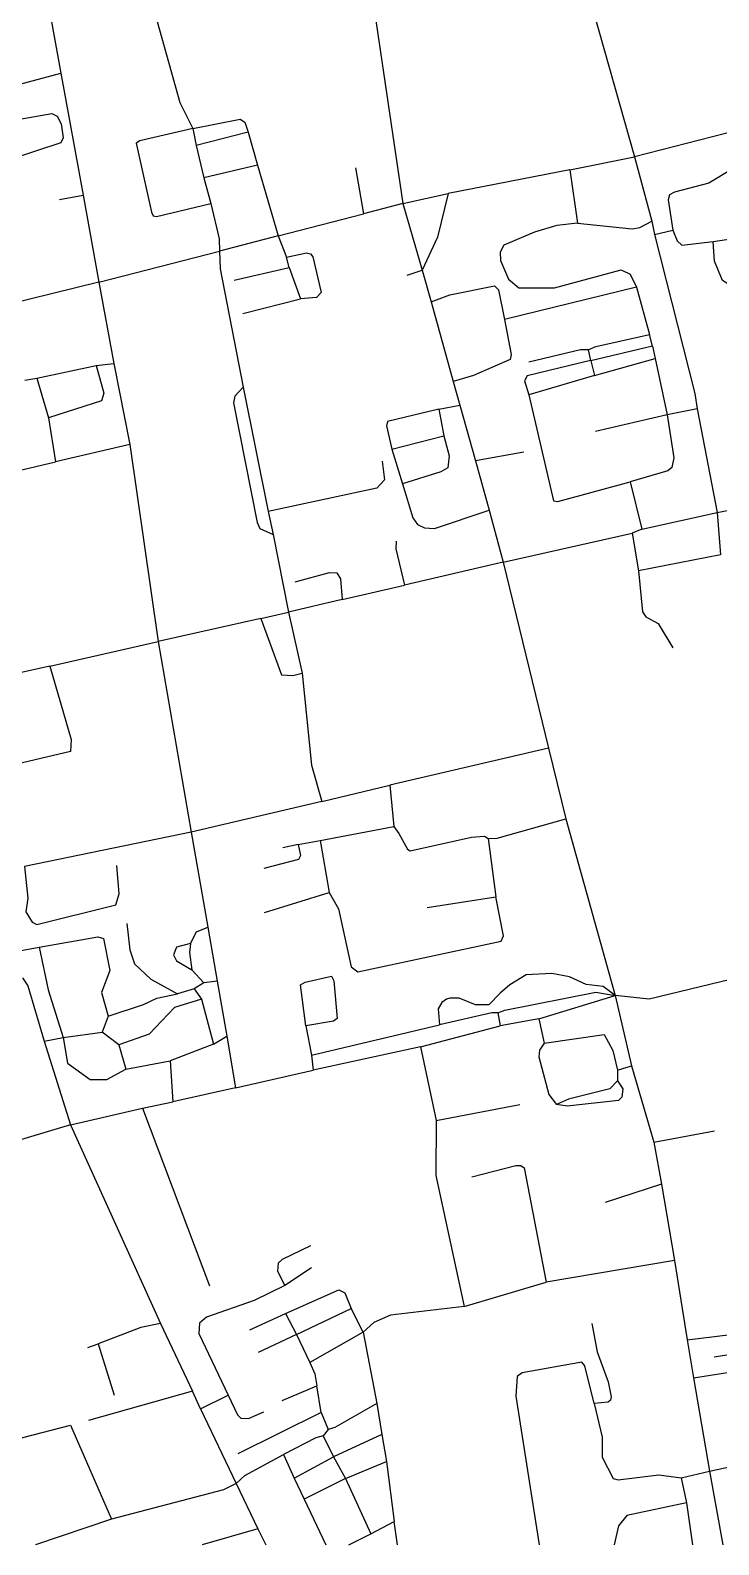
# Model space of a CAD drawing. Header units: inches. Extents: x 13511338 to 13518818, y 3653594 to 3658094.
# Drawn here: x 13514192 to 13515166, y 3653594 to 3655736 of the extents above; entities that cross this region are included whole.
import ezdxf

# ---------------------------------------------------------------- set-up
doc = ezdxf.new("R2010")
doc.units = ezdxf.units.IN
doc.header["$MEASUREMENT"] = 0

msp = doc.modelspace()

# ---------------------------------------------------------------- linework, layer by layer
for points in [[(13514658.3, 3655903.6), (13514719.4, 3655491.3)], [(13514962, 3655857.8), (13515047.3, 3655557.4)], [(13514211.4, 3655808.5), (13514235.5, 3655675.7)], [(13514352.7, 3655816.6), (13514403.8, 3655634.2), (13514422, 3655597.5)], [(13514143.3, 3655651.1), (13514235.5, 3655675.7)], [(13514235.5, 3655675.7), (13514266.9, 3655502.8)], [(13515360, 3655637.4), (13515047.3, 3655557.4)], [(13514150.4, 3655605.8), (13514222.4, 3655618.3), (13514229.9, 3655614.7), (13514235.7, 3655603.9), (13514238.7, 3655584.2), (13514235.5, 3655577.1), (13514162.2, 3655552.8)], [(13514422, 3655597.5), (13514489.1, 3655610.4), (13514495.5, 3655606.2), (13514500.4, 3655592.2)], [(13514422, 3655597.5), (13514347.2, 3655579.6), (13514341.7, 3655576.3), (13514363.5, 3655479), (13514366.2, 3655473.8), (13514370.8, 3655472.9), (13514447.4, 3655491.1)], [(13514422, 3655597.5), (13514426.8, 3655573.2)], [(13514500.4, 3655592.2), (13514426.8, 3655573.2)], [(13514500.4, 3655592.2), (13514513.6, 3655545.3)], [(13514426.8, 3655573.2), (13514437.6, 3655527.3)], [(13514513.6, 3655545.3), (13514437.6, 3655527.3)], [(13514513.6, 3655545.3), (13514542.7, 3655445.4)], [(13514955.8, 3655539), (13515047.3, 3655557.4)], [(13515047.3, 3655557.4), (13515071.7, 3655466.2)], [(13514437.6, 3655527.3), (13514447.4, 3655491.1)], [(13514652.2, 3655541.6), (13514663.4, 3655476.5)], [(13514955.8, 3655539), (13514783.3, 3655505.5)], [(13514955.8, 3655539), (13514966.4, 3655463.2)], [(13515186.9, 3655540.9), (13515152.5, 3655520), (13515103.7, 3655507.2), (13515096.7, 3655503.4), (13515094.6, 3655496.2), (13515101.4, 3655453.3)], [(13514233.5, 3655496.7), (13514266.9, 3655502.8)], [(13514266.9, 3655502.8), (13514289.2, 3655379.9)], [(13514719.4, 3655491.3), (13514783.3, 3655505.5)], [(13514783.3, 3655505.5), (13514768.4, 3655443.7), (13514746.6, 3655396.7)], [(13514447.4, 3655491.1), (13514459.5, 3655441.4), (13514459.9, 3655423.9)], [(13514719.4, 3655491.3), (13514663.4, 3655476.5)], [(13514719.4, 3655491.3), (13514746.6, 3655396.7)], [(13515409.8, 3655481.2), (13515413.5, 3655447.1), (13515408, 3655426.3), (13515403.9, 3655421.4), (13515212, 3655375), (13515184.2, 3655374), (13515171.5, 3655382.4), (13515160.4, 3655409.7), (13515158.6, 3655437.5)], [(13514542.7, 3655445.4), (13514663.4, 3655476.5)], [(13514966.4, 3655463.2), (13514937.2, 3655460.1), (13514905.8, 3655450.4), (13514862.4, 3655432.3), (13514857, 3655422.5), (13514857.6, 3655410.7), (13514868.8, 3655384), (13514883.4, 3655371.8), (13514934.1, 3655371.8), (13515028.1, 3655397.2), (13515041, 3655391.4), (13515049.7, 3655372.7)], [(13514966.4, 3655463.2), (13515043.9, 3655455.5), (13515054.6, 3655457.3), (13515071.7, 3655466.2)], [(13515071.7, 3655466.2), (13515075.6, 3655447.4)], [(13514542.7, 3655445.4), (13514459.9, 3655423.9)], [(13514542.7, 3655445.4), (13514554.8, 3655415.3)], [(13515075.6, 3655447.4), (13515101.4, 3655453.3)], [(13515075.6, 3655447.4), (13515132.4, 3655222.5), (13515135.8, 3655200.9)], [(13515101.4, 3655453.3), (13515107.3, 3655438.2), (13515114.2, 3655432.3), (13515158.6, 3655437.5)], [(13515158.6, 3655437.5), (13515211.8, 3655445.2)], [(13514289.2, 3655379.9), (13514459.9, 3655423.9)], [(13514459.9, 3655423.9), (13514460.9, 3655398.6), (13514493.4, 3655231.2)], [(13514554.8, 3655415.3), (13514582.9, 3655421.4), (13514588.5, 3655420.1), (13514591.7, 3655415.9), (13514603.5, 3655365.1), (13514596.9, 3655358.3), (13514574.6, 3655356.1)], [(13514480.7, 3655382.6), (13514558.6, 3655400.4)], [(13514558.6, 3655400.4), (13514554.8, 3655415.3)], [(13514558.6, 3655400.4), (13514574.6, 3655356.1)], [(13514725.2, 3655389.6), (13514746.6, 3655396.7)], [(13514746.6, 3655396.7), (13514759.5, 3655351.9)], [(13514289.2, 3655379.9), (13514158.8, 3655347.8)], [(13514289.2, 3655379.9), (13514310.1, 3655265)], [(13514759.5, 3655351.9), (13514785.8, 3655361.9), (13514849.1, 3655374.9), (13514854.6, 3655369), (13514863.2, 3655327.3)], [(13514492.7, 3655335.6), (13514574.6, 3655356.1)], [(13515049.7, 3655372.7), (13514863.2, 3655327.3)], [(13515049.7, 3655372.7), (13515068.4, 3655305.8)], [(13514759.5, 3655351.9), (13514790.4, 3655239.4)], [(13514863.2, 3655327.3), (13514872.4, 3655277.7), (13514871, 3655270.6), (13514819.1, 3655247.8), (13514790.4, 3655239.4)], [(13514981.7, 3655284.1), (13514992.3, 3655289), (13515068.4, 3655305.8)], [(13515072.7, 3655289.4), (13514985.2, 3655268.6)], [(13515072.7, 3655289.4), (13515068.4, 3655305.8)], [(13515072.7, 3655289.4), (13515076.3, 3655272.1)], [(13514984.7, 3655269.1), (13514895, 3655247.3), (13514891.4, 3655240.5), (13514897.7, 3655220.6)], [(13514981.7, 3655284.1), (13514970.9, 3655284.1), (13514897.7, 3655266.6)], [(13514981.7, 3655284.1), (13514984.7, 3655269.1)], [(13514984.7, 3655269.1), (13514985.2, 3655268.6)], [(13514985.2, 3655268.6), (13514990.6, 3655247.8)], [(13514990.6, 3655247.8), (13515076.3, 3655272.1)], [(13515076.3, 3655272.1), (13515093.1, 3655192.2)], [(13514201.4, 3655244.3), (13514285.1, 3655262.1)], [(13514285.1, 3655262.1), (13514296.1, 3655222.7), (13514292.9, 3655211.9), (13514218, 3655188)], [(13514285.1, 3655262.1), (13514310.1, 3655265)], [(13514310.1, 3655265), (13514333.1, 3655150.3)], [(13514990.6, 3655247.8), (13514897.7, 3655220.6)], [(13514184.5, 3655241.2), (13514201.4, 3655244.3)], [(13514201.4, 3655244.3), (13514218, 3655188)], [(13514493.4, 3655231.2), (13514481.5, 3655218.7), (13514479.8, 3655209.1), (13514513.1, 3655040.1), (13514517.1, 3655031.2), (13514535.7, 3655023)], [(13514493.4, 3655231.2), (13514528.5, 3655055.5)], [(13514790.4, 3655239.4), (13514799.9, 3655206.1)], [(13514770, 3655200), (13514799.9, 3655206.1)], [(13514799.9, 3655206.1), (13514822, 3655127)], [(13514897.7, 3655220.6), (13514932.7, 3655070.3), (13514938.8, 3655069.5), (13515041.1, 3655097.2)], [(13514218, 3655188), (13514228, 3655125.6)], [(13514770, 3655200), (13514697.7, 3655182.8), (13514696.2, 3655176.6), (13514703.6, 3655143.6)], [(13514770, 3655200), (13514777.3, 3655162.6)], [(13515093.1, 3655192.2), (13514991.7, 3655168.6)], [(13515093.1, 3655192.2), (13515102.6, 3655131.2), (13515100, 3655117.8), (13515094.1, 3655113.2), (13515041.1, 3655097.2)], [(13515135.8, 3655200.9), (13515093.1, 3655192.2)], [(13515135.8, 3655200.9), (13515164.3, 3655053.8)], [(13514703.6, 3655143.6), (13514777.3, 3655162.6)], [(13514777.3, 3655162.6), (13514784.9, 3655134), (13514782.8, 3655117.3), (13514772.9, 3655111.6), (13514718.6, 3655094.6)], [(13514333.1, 3655150.3), (13514228, 3655125.6)], [(13514333.1, 3655150.3), (13514373, 3654871.6)], [(13514703.6, 3655143.6), (13514718.6, 3655094.6)], [(13514890.7, 3655139.6), (13514822, 3655127)], [(13514135.8, 3655104.1), (13514228, 3655125.6)], [(13514690.2, 3655126.6), (13514693.1, 3655100.3), (13514682.5, 3655088.5), (13514528.5, 3655055.5)], [(13514822, 3655127), (13514841.3, 3655057.2)], [(13515041.1, 3655097.2), (13515057.7, 3655030.6)], [(13514718.6, 3655094.6), (13514733.2, 3655046.6), (13514739.9, 3655036.9), (13514749.7, 3655032.2), (13514764.2, 3655031.5), (13514841.3, 3655057.2)], [(13515164.3, 3655053.8), (13515267.7, 3655075)], [(13514528.5, 3655055.5), (13514535.7, 3655023)], [(13514841.3, 3655057.2), (13514861.4, 3654983.7)], [(13515057.7, 3655030.6), (13515164.3, 3655053.8)], [(13515164.3, 3655053.8), (13515168.7, 3654994.3)], [(13514535.7, 3655023), (13514557.7, 3654913)], [(13514710, 3655013.7), (13514709.4, 3655002.7), (13514721.7, 3654951.3)], [(13514861.4, 3654983.7), (13515043.7, 3655024.6)], [(13515057.7, 3655030.6), (13515043.7, 3655024.6)], [(13515043.7, 3655024.6), (13515052.7, 3654971.6)], [(13515168.7, 3654994.3), (13515052.7, 3654971.6)], [(13514566.7, 3654956.1), (13514615.4, 3654969.1), (13514626.1, 3654968.8), (13514631.1, 3654960.1), (13514633.3, 3654931)], [(13514861.4, 3654983.7), (13514721.7, 3654951.3)], [(13514861.4, 3654983.7), (13514925.6, 3654720.4)], [(13515052.7, 3654971.6), (13515058.3, 3654913.6), (13515063.3, 3654906.3), (13515080.5, 3654896.9), (13515101.2, 3654862.6)], [(13514633.3, 3654931), (13514721.7, 3654951.3)], [(13514633.3, 3654931), (13514557.7, 3654913)], [(13514518.3, 3654904.3), (13514373, 3654871.6)], [(13514518.3, 3654904.3), (13514557.7, 3654913)], [(13514518.3, 3654904.3), (13514547.5, 3654824.4), (13514563.6, 3654823.2), (13514577, 3654826.9)], [(13514557.7, 3654913), (13514577, 3654826.9)], [(13514219.9, 3654836.8), (13514373, 3654871.6)], [(13514373, 3654871.6), (13514419.6, 3654602)], [(13514219.9, 3654836.8), (13514086.1, 3654806.8)], [(13514219.9, 3654836.8), (13514250.1, 3654733.1), (13514249.1, 3654716.1), (13514148.3, 3654692.1), (13514140.4, 3654697.8), (13514132.4, 3654729.7), (13514123.9, 3654731.3), (13514106.1, 3654728.1)], [(13514577, 3654826.9), (13514589.8, 3654696.7), (13514604.6, 3654645.3)], [(13514925.6, 3654720.4), (13514701, 3654668.1)], [(13514925.6, 3654720.4), (13514949.9, 3654620.5)], [(13514604.6, 3654645.3), (13514701, 3654668.1)], [(13514701, 3654668.1), (13514706.4, 3654609.9)], [(13514604.6, 3654645.3), (13514419.6, 3654602)], [(13514602.3, 3654590.2), (13514706.4, 3654609.9)], [(13514706.4, 3654609.9), (13514713.7, 3654600), (13514726.1, 3654577.9), (13514729.7, 3654575.3), (13514816.3, 3654594.9), (13514834.8, 3654596.1), (13514840.2, 3654592.9)], [(13514840.2, 3654592.9), (13514852.6, 3654593.3), (13514949.9, 3654620.5)], [(13514949.9, 3654620.5), (13515019.9, 3654370.5)], [(13514419.6, 3654602), (13514183.7, 3654553)], [(13514419.6, 3654602), (13514443.1, 3654467.3)], [(13514571, 3654584.5), (13514574.3, 3654568.8), (13514571.8, 3654563.3), (13514522.7, 3654550.6)], [(13514571, 3654584.5), (13514549.7, 3654579.6)], [(13514571, 3654584.5), (13514602.3, 3654590.2)], [(13514602.3, 3654590.2), (13514614.9, 3654516.3)], [(13514840.2, 3654592.9), (13514850.7, 3654510.2)], [(13514183.7, 3654553), (13514188.6, 3654508.4), (13514185.6, 3654489.1), (13514194.6, 3654474.6), (13514201.2, 3654471.1), (13514313.3, 3654499.1), (13514317.7, 3654514.5), (13514314.7, 3654554.6)], [(13514523.7, 3654488.1), (13514614.9, 3654516.3)], [(13514614.9, 3654516.3), (13514628.1, 3654493.1), (13514646.2, 3654411.4), (13514655.5, 3654404), (13514858.4, 3654447.4), (13514861.5, 3654455), (13514850.7, 3654510.2)], [(13514753.7, 3654495.1), (13514850.7, 3654510.2)], [(13514204.8, 3654439.3), (13514287.6, 3654453.7), (13514295.7, 3654451.5), (13514304.5, 3654405.9), (13514293, 3654375.2), (13514302.4, 3654341.6)], [(13514328.7, 3654472.6), (13514333, 3654435.3), (13514339.5, 3654415.3), (13514362.7, 3654393.7), (13514400.5, 3654372.9)], [(13514418.9, 3654444.2), (13514427.1, 3654460.7), (13514443.1, 3654467.3)], [(13514443.1, 3654467.3), (13514456.4, 3654391.2)], [(13514176.2, 3654434.1), (13514204.8, 3654439.3)], [(13514204.8, 3654439.3), (13514217.5, 3654378.7), (13514238.8, 3654311.3)], [(13514418.9, 3654444.2), (13514398.9, 3654439.1), (13514394.9, 3654428.4), (13514399.1, 3654419.9), (13514420.8, 3654407)], [(13514418.9, 3654444.2), (13514417.4, 3654431.6), (13514420.8, 3654407)], [(13514181.2, 3654395.6), (13514188.7, 3654384.4), (13514211.7, 3654306.1)], [(13514420.8, 3654407), (13514437.7, 3654388.6)], [(13514437.7, 3654388.6), (13514424.2, 3654380.1)], [(13514456.4, 3654391.2), (13514437.7, 3654388.6)], [(13514456.4, 3654391.2), (13514470.2, 3654313.4)], [(13514582.2, 3654328), (13514574.3, 3654385.7), (13514581.2, 3654389.7), (13514618.1, 3654397.9), (13514621.5, 3654391.6), (13514626.3, 3654338), (13514621.1, 3654334.5), (13514582.2, 3654328)], [(13515019.9, 3654370.5), (13515002.6, 3654383.5), (13514978.5, 3654386.3), (13514955, 3654396.9), (13514930.1, 3654401.9), (13514893.8, 3654400), (13514870.8, 3654385.6), (13514857, 3654373.8), (13514841, 3654357.4), (13514822.3, 3654357.3), (13514799, 3654367), (13514786, 3654367.1), (13514781.3, 3654365.7), (13514774.4, 3654360.9), (13514769.4, 3654352), (13514771.1, 3654329.2)], [(13515241.4, 3654407.4), (13515067.8, 3654365.4), (13515019.9, 3654370.5)], [(13514302.4, 3654341.6), (13514352.1, 3654357.9), (13514371.2, 3654367), (13514400.5, 3654372.9)], [(13514424.2, 3654380.1), (13514400.5, 3654372.9)], [(13514424.2, 3654380.1), (13514434.5, 3654365.5)], [(13514853.7, 3654346.1), (13514863.8, 3654349.9), (13514992.5, 3654375.5), (13515019.9, 3654370.5)], [(13514911.6, 3654337.9), (13515019.9, 3654370.5)], [(13515019.9, 3654370.5), (13515042.9, 3654271.3)], [(13514434.5, 3654365.5), (13514396.3, 3654353.8), (13514360.4, 3654316.1), (13514317.2, 3654301.1)], [(13514434.5, 3654365.5), (13514451.3, 3654301.7)], [(13514853.7, 3654346.1), (13514845.2, 3654346), (13514771.1, 3654329.2)], [(13514853.7, 3654346.1), (13514857.2, 3654327.6)], [(13514302.4, 3654341.6), (13514293.9, 3654318.7)], [(13514582.2, 3654328), (13514590.2, 3654286.1)], [(13514590.2, 3654286.1), (13514771.1, 3654329.2)], [(13514744.3, 3654298.1), (13514857.2, 3654327.6)], [(13514911.6, 3654337.9), (13514857.2, 3654327.6)], [(13514911.6, 3654337.9), (13514919.4, 3654303.1)], [(13514211.7, 3654306.1), (13514238.8, 3654311.3)], [(13514211.7, 3654306.1), (13514248.8, 3654187.9)], [(13514238.8, 3654311.3), (13514293.9, 3654318.7)], [(13514238.8, 3654311.3), (13514244.7, 3654274.9), (13514276.7, 3654251.7), (13514300.6, 3654251.7), (13514327.4, 3654266.5)], [(13514317.2, 3654301.1), (13514293.9, 3654318.7)], [(13514451.3, 3654301.7), (13514470.2, 3654313.4)], [(13514470.2, 3654313.4), (13514482.7, 3654240)], [(13514919.4, 3654303.1), (13514912.6, 3654293.6), (13514911.7, 3654284.1), (13514926, 3654230.6), (13514936.9, 3654216.5)], [(13514919.4, 3654303.1), (13515004.2, 3654315.5), (13515016.5, 3654293.1), (13515023.2, 3654265.1)], [(13514317.2, 3654301.1), (13514327.4, 3654266.5)], [(13514451.3, 3654301.7), (13514390.1, 3654278.5)], [(13514590.2, 3654286.1), (13514592.2, 3654265.1)], [(13514744.3, 3654298.1), (13514592.2, 3654265.1)], [(13514744.3, 3654298.1), (13514766.5, 3654193.7)], [(13514327.4, 3654266.5), (13514390.1, 3654278.5)], [(13514390.1, 3654278.5), (13514393.8, 3654220.3)], [(13514482.7, 3654240), (13514592.2, 3654265.1)], [(13515023.2, 3654265.1), (13515042.9, 3654271.3)], [(13515023.2, 3654265.1), (13515023.2, 3654250.1)], [(13515042.9, 3654271.3), (13515074.4, 3654163.2)], [(13514482.7, 3654240), (13514393.8, 3654220.3)], [(13515023.2, 3654250.1), (13515012.3, 3654238.8), (13514953.8, 3654224), (13514936.9, 3654216.5)], [(13515023.2, 3654250.1), (13515030.6, 3654238.9), (13515029.3, 3654226.9), (13515024.6, 3654222.4), (13514951.6, 3654214), (13514936.9, 3654216.5)], [(13514350.9, 3654211.4), (13514393.8, 3654220.3)], [(13514248.8, 3654187.9), (13514350.9, 3654211.4)], [(13514350.9, 3654211.4), (13514445.7, 3653960.1)], [(13514766.5, 3654193.7), (13514884.7, 3654216.6)], [(13514248.8, 3654187.9), (13514111.9, 3654146.7)], [(13514248.8, 3654187.9), (13514376.2, 3653906.5)], [(13514766.5, 3654193.7), (13514766.1, 3654115.9), (13514806.1, 3653930.8)], [(13515074.4, 3654163.2), (13515160.1, 3654179.2)], [(13515074.4, 3654163.2), (13515085.2, 3654104)], [(13514816.7, 3654114.1), (13514879.3, 3654130.4), (13514886.1, 3654130.4), (13514891.1, 3654127), (13514922.3, 3653965.2)], [(13515085.2, 3654104), (13515005.7, 3654078.1)], [(13515085.2, 3654104), (13515103.7, 3653995.8)], [(13514588.7, 3654016.6), (13514548.6, 3653997.2), (13514542.8, 3653992.1), (13514541.7, 3653980.6), (13514552.2, 3653960.6)], [(13514590.2, 3653985.6), (13514552.2, 3653960.6)], [(13515103.7, 3653995.8), (13514922.3, 3653965.2)], [(13515103.7, 3653995.8), (13515121.8, 3653883.8)], [(13514552.2, 3653960.6), (13514509.1, 3653939.2), (13514441.6, 3653915.7), (13514431.5, 3653907.2), (13514430.7, 3653892.6), (13514472, 3653805.5)], [(13514806.1, 3653930.8), (13514922.3, 3653965.2)], [(13514553.1, 3653921), (13514628.7, 3653954.4), (13514637, 3653949.9), (13514646.1, 3653928)], [(13514502.7, 3653897.6), (13514553.1, 3653921)], [(13514553.1, 3653921), (13514568.7, 3653891.3)], [(13514568.7, 3653891.3), (13514646.1, 3653928)], [(13514663.1, 3653894.5), (13514646.1, 3653928)], [(13514806.1, 3653930.8), (13514701.8, 3653918.7), (13514678.2, 3653908), (13514663.1, 3653894.5)], [(13514376.2, 3653906.5), (13514348.6, 3653901.2), (13514288, 3653878)], [(13514376.2, 3653906.5), (13514421.8, 3653811.1)], [(13514986.7, 3653906.6), (13514994.1, 3653866.6), (13515010, 3653824.1), (13515014.2, 3653802.8), (13515013.2, 3653798.1), (13515009.8, 3653795.6), (13514990, 3653793.4)], [(13514273.7, 3653872.6), (13514288, 3653878)], [(13514288, 3653878), (13514310.7, 3653805.1)], [(13514568.7, 3653891.3), (13514514.7, 3653865.6)], [(13514568.7, 3653891.3), (13514587.8, 3653851.7)], [(13514663.1, 3653894.5), (13514587.8, 3653851.7)], [(13514663.1, 3653894.5), (13514682.4, 3653793.7)], [(13515121.8, 3653883.8), (13515202.7, 3653893.6)], [(13515121.8, 3653883.8), (13515130.6, 3653829.7)], [(13515159.7, 3653859.6), (13515240.4, 3653872.3), (13515245, 3653868.1), (13515247.9, 3653848.3)], [(13514587.8, 3653851.7), (13514594.8, 3653835.5), (13514597.7, 3653818.5)], [(13514990, 3653793.4), (13514976.9, 3653846.6), (13514972.7, 3653852), (13514888.1, 3653837), (13514880.9, 3653831.6), (13514879.1, 3653804.1), (13514912, 3653593.7)], [(13515130.6, 3653829.7), (13515247.9, 3653848.3)], [(13514421.8, 3653811.1), (13514274.7, 3653769.6)], [(13514433.1, 3653786), (13514421.8, 3653811.1)], [(13514548.7, 3653797.6), (13514597.7, 3653818.5)], [(13514603.7, 3653780.8), (13514597.7, 3653818.5)], [(13515130.6, 3653829.7), (13515153.3, 3653697.7)], [(13514433.1, 3653786), (13514472, 3653805.5)], [(13514472, 3653805.5), (13514485.3, 3653777.7), (13514490.2, 3653772.7), (13514500.7, 3653772.1), (13514522.7, 3653781.6)], [(13514682.4, 3653793.7), (13514623.2, 3653759.6), (13514613.7, 3653756.6)], [(13514682.4, 3653793.7), (13514689.4, 3653749.6)], [(13514990, 3653793.4), (13515001.4, 3653746), (13515001.3, 3653717.7), (13515016.9, 3653687.5), (13515024.2, 3653685.7), (13515081.4, 3653692.6), (13515113.3, 3653688.4)], [(13514433.1, 3653786), (13514483.3, 3653680.3)], [(13514603.7, 3653780.8), (13514485.7, 3653722.1)], [(13514603.7, 3653780.8), (13514613.7, 3653756.6)], [(13514113.7, 3653728), (13514248.8, 3653762.8), (13514307.2, 3653630)], [(13514606.7, 3653747.6), (13514596.2, 3653744.9), (13514550.3, 3653721.6)], [(13514613.7, 3653756.6), (13514606.7, 3653747.6)], [(13514606.7, 3653747.6), (13514621.3, 3653717.9)], [(13514689.4, 3653749.6), (13514621.3, 3653717.9)], [(13514689.4, 3653749.6), (13514696.3, 3653711.3)], [(13514483.3, 3653680.3), (13514495.7, 3653691.6), (13514550.3, 3653721.6)], [(13514550.3, 3653721.6), (13514565.4, 3653687.7)], [(13514565.4, 3653687.7), (13514621.3, 3653717.9)], [(13514621.3, 3653717.9), (13514638, 3653687.3)], [(13514638, 3653687.3), (13514696.3, 3653711.3)], [(13514696.3, 3653711.3), (13514707.2, 3653626.8)], [(13515153.3, 3653697.7), (13515250.8, 3653719.2)], [(13514565.4, 3653687.7), (13514579.5, 3653658.3)], [(13514638, 3653687.3), (13514579.5, 3653658.3)], [(13514638, 3653687.3), (13514673.9, 3653609.2)], [(13515113.3, 3653688.4), (13515153.3, 3653697.7)], [(13515113.3, 3653688.4), (13515120.7, 3653652.9)], [(13515153.3, 3653697.7), (13515172, 3653593.7)], [(13514483.3, 3653680.3), (13514465.6, 3653671.3), (13514307.2, 3653630)], [(13514483.3, 3653680.3), (13514514.2, 3653616.3)], [(13514579.5, 3653658.3), (13514610.2, 3653593.7)], [(13515120.7, 3653652.9), (13515036.3, 3653635.1), (13515024.5, 3653620.5), (13515018.3, 3653593.7)], [(13515120.7, 3653652.9), (13515129, 3653593.7)], [(13514307.2, 3653630), (13514199.7, 3653593.7)], [(13514673.9, 3653609.2), (13514707.2, 3653626.8)], [(13514711.5, 3653593.7), (13514707.2, 3653626.8)], [(13514514.2, 3653616.3), (13514435.1, 3653593.7)], [(13514514.2, 3653616.3), (13514525.3, 3653593.7)], [(13514643, 3653593.7), (13514673.9, 3653609.2)]]:
    msp.add_lwpolyline(points)

doc.saveas('drawing.dxf')
